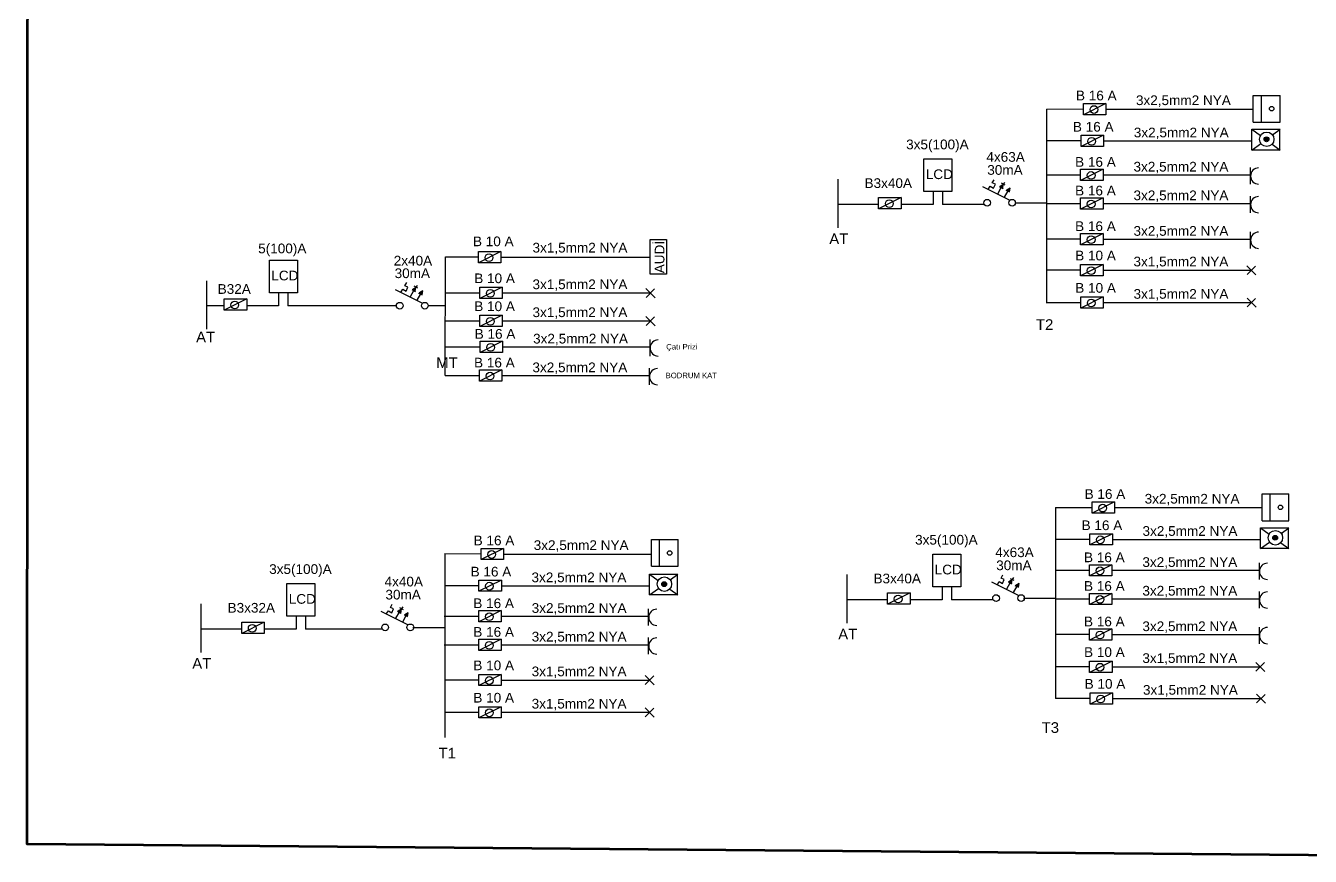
# Model space of a CAD drawing. Header units: millimetres. Extents: x -1335 to 33749, y 2338 to 5277.
# Drawn here: x 24575 to 26757, y 2372 to 3784 of the extents above; entities that cross this region are included whole.
import ezdxf

# ---------------------------------------------------------------- set-up
doc = ezdxf.new("R2010")
doc.units = ezdxf.units.MM
doc.layers.add('DUVAR', color=7, linetype='Continuous', lineweight=53)
doc.styles.get("Standard").update_dxf_attribs({"font": 'arial.ttf'})

# ---------------------------------------------------------------- blocks, each defined once
blk = doc.blocks.new('A$C134F7788')
for p, q in [((0, 6), (35.5, 6)), ((35.5, 0), (35.5, 11.6)), ((35.5, 11.6), (58.7, 11.6)), ((58.7, 11.6), (35.5, 0)), ((58.7, 0), (35.5, 0)), ((58.7, 11.6), (58.7, 0)), ((58.7, 5.8), (211.4, 5.8)), ((216.3, 0.9), (207, 10.3)), ((215.9, 10), (207.1, 1.2))]:
    blk.add_line(p, q)
blk.add_circle((46.4, 5.3), 4)
for s, p in [('B 10 A', (29.9, 15.9)), ('3x1,5mm2 NYA', (90, 9.7))]:
    blk.add_text(s, height=10).set_placement(p)
blk = doc.blocks.new('A$C7A7A527C')
blk.add_hatch(color=256).paths.add_polyline_path([(224.1, 11.2, 1), (229, 11.2, 1)])
for p, q in [((35.5, 15.4), (58.7, 15.4)), ((58.7, 15.4), (35.5, 3.8)), ((35.5, 3.8), (35.5, 15.4)), ((58.7, 15.4), (58.7, 3.8)), ((211.5, 21.5), (220.4, 15)), ((211.5, 0), (211.5, 21.5)), ((211.5, 21.5), (240.7, 21.5)), ((232.8, 15.7), (240.7, 21.5)), ((240.4, 0.2), (240.4, 21.1)), ((0, 9.8), (35.5, 9.8)), ((58.7, 3.8), (35.5, 3.8)), ((58.7, 9.6), (211.3, 9.6)), ((211.5, 0), (220.8, 6.8)), ((240.7, 0), (211.5, 0)), ((232.4, 6.1), (240.7, 0))]:
    blk.add_line(p, q)
for centre, radius in [((226.8, 11.2), 7.47), ((226.6, 11.2), 2.48), ((46.4, 9.1), 4)]:
    blk.add_circle(centre, radius)
for s, p in [('B 16 A', (27, 19.1)), ('3x2,5mm2 NYA', (89.8, 13.2))]:
    blk.add_text(s, height=10).set_placement(p)
blk = doc.blocks.new('A$C6FAE2FB7')
for p, q in [((35.5, 3.7), (35.5, 15.3)), ((35.5, 15.3), (58.7, 15.3)), ((58.7, 15.3), (35.5, 3.7)), ((58.7, 15.3), (58.7, 3.7)), ((210.7, 0), (210.7, 17.2)), ((0, 9.7), (35.5, 9.7)), ((58.7, 3.7), (35.5, 3.7)), ((58.7, 9.5), (210.7, 9.5))]:
    blk.add_line(p, q)
blk.add_circle((46.4, 9), 4)
blk.add_arc((219.1, 8.4), 8.37, 90, 270)
for s, p in [('B 16 A', (29.9, 17.9)), ('3x2,5mm2 NYA', (90.1, 13))]:
    blk.add_text(s, height=10).set_placement(p)

msp = doc.modelspace()

# ---------------------------------------------------------------- hatches: boundary and pattern name
for points in [[(26235.6, 3514.3), (26230, 3510.9), (26229, 3510.2), (26231.9, 3508.8), (26234.5, 3507.7), (26234.5, 3507.9)], [(26247.2, 3508.4), (26241.5, 3505), (26240.6, 3504.3), (26243.4, 3502.9), (26246, 3501.8), (26246, 3502)], [(25237.7, 3339.3), (25232.1, 3335.9), (25231.1, 3335.2), (25234, 3333.7), (25236.6, 3332.6), (25236.6, 3332.9)], [(25249.3, 3333.4), (25243.6, 3330), (25242.7, 3329.3), (25245.5, 3327.8), (25248.1, 3326.7), (25248.1, 3327)], [(26250.8, 2842.3), (26245.2, 2838.9), (26244.2, 2838.2), (26247.1, 2836.8), (26249.7, 2835.6), (26249.7, 2835.9)], [(26262.3, 2836.4), (26256.7, 2833), (26255.8, 2832.3), (26258.6, 2830.9), (26261.2, 2829.7), (26261.2, 2830)], [(25213.1, 2792.4), (25207.5, 2789), (25206.5, 2788.3), (25209.4, 2786.9), (25212, 2785.8), (25212, 2786)], [(25224.7, 2786.5), (25219, 2783.1), (25218.1, 2782.4), (25220.9, 2781), (25223.5, 2779.9), (25223.5, 2780.1)]]:
    msp.add_hatch(color=256).paths.add_polyline_path(points)

# ---------------------------------------------------------------- linework, layer by layer
for p, q in [((26371.7, 3633), (26371.7, 3652.1)), ((26371.7, 3652.1), (26409.9, 3652.1)), ((26409.9, 3652.1), (26371.7, 3633)), ((26409.9, 3652.1), (26409.9, 3633)), ((26660.3, 3620.5), (26660.3, 3665.9)), ((26660.3, 3665.9), (26705.8, 3665.9)), ((26674, 3620.5), (26674, 3665.9)), ((26705.8, 3620.5), (26705.8, 3665.9)), ((26309.1, 3642.7), (26308.8, 3314.1)), ((26309.1, 3642.7), (26371.7, 3642.9)), ((26409.9, 3633), (26371.7, 3633)), ((26409.9, 3642.5), (26660.2, 3642.5)), ((26660.3, 3620.5), (26705.8, 3620.5)), ((25954.9, 3441), (25954.9, 3523.2)), ((26216.8, 3517.3), (26219.8, 3522.6)), ((26222.1, 3514.7), (26216.8, 3517.3)), ((26219, 3508.3), (26222.1, 3514.7)), ((26235.6, 3514.3), (26230, 3510.9)), ((26238.9, 3513.2), (26232.5, 3516.4)), ((26234.5, 3507.9), (26235.6, 3514.3)), ((26235.7, 3514.2), (26238.4, 3518.5)), ((26023.8, 3473.1), (26023.8, 3492.2)), ((26062, 3492.2), (26023.8, 3473.1)), ((26023.8, 3492.2), (26062, 3492.2)), ((26062, 3492.2), (26062, 3473.1)), ((26246.3, 3487.6), (26200.9, 3510.3)), ((26210.4, 3506.8), (26213.4, 3511.7)), ((26213.4, 3511.7), (26219, 3508.3)), ((26226.2, 3498.8), (26232.2, 3509.4)), ((26230, 3510.9), (26229, 3510.2)), ((26231.9, 3508.8), (26229, 3510.2)), ((26231.9, 3508.8), (26234.5, 3507.7)), ((26234.5, 3507.9), (26234.5, 3507.7)), ((26237.7, 3492.9), (26243.8, 3503.5)), ((26241.5, 3505), (26240.6, 3504.3)), ((26243.4, 3502.9), (26240.6, 3504.3)), ((26247.2, 3508.4), (26241.5, 3505)), ((26243.4, 3502.9), (26246, 3501.8)), ((26246, 3502), (26247.2, 3508.4)), ((26246, 3502), (26246, 3501.8)), ((26024.3, 3480.5), (25954.9, 3480.5)), ((26062, 3473.1), (26023.8, 3473.1)), ((26116.3, 3480.5), (26062, 3480.5)), ((26203.1, 3480.5), (26132.2, 3480.5)), ((26309.2, 3482.8), (26254.9, 3482.8)), ((25287.4, 3189.7), (25287.6, 3391.2)), ((25287.6, 3391.2), (25343, 3391.2)), ((25343.9, 3381.3), (25343.9, 3400.5)), ((25382.1, 3400.5), (25343.9, 3381.3)), ((25343.9, 3400.5), (25382.1, 3400.5)), ((25382.1, 3400.5), (25382.1, 3381.3)), ((25382.1, 3390.9), (25635.5, 3390.9)), ((25382.1, 3381.3), (25343.9, 3381.3)), ((24882.4, 3268.7), (24882.4, 3350.9)), ((25218.9, 3342.3), (25221.9, 3347.6)), ((25224.1, 3339.6), (25218.9, 3342.3)), ((25221.1, 3333.2), (25224.1, 3339.6)), ((25241, 3338.1), (25234.6, 3341.3)), ((25237.8, 3339.2), (25240.5, 3343.5)), ((25346, 3320.5), (25346, 3339.6)), ((25346, 3339.6), (25384.2, 3339.6)), ((25384.2, 3339.6), (25346, 3320.5)), ((25384.2, 3339.6), (25384.2, 3320.5)), ((24911.9, 3300.8), (24911.9, 3320)), ((24950.1, 3320), (24911.9, 3300.8)), ((24911.9, 3320), (24950.1, 3320)), ((24950.1, 3320), (24950.1, 3300.8)), ((25248.4, 3312.6), (25203, 3335.3)), ((25212.4, 3331.7), (25215.5, 3336.6)), ((25215.5, 3336.6), (25221.1, 3333.2)), ((25228.3, 3323.8), (25234.3, 3334.4)), ((25232.1, 3335.9), (25231.1, 3335.2)), ((25234, 3333.7), (25231.1, 3335.2)), ((25237.7, 3339.3), (25232.1, 3335.9)), ((25234, 3333.7), (25236.6, 3332.6)), ((25236.6, 3332.9), (25237.7, 3339.3)), ((25236.6, 3332.9), (25236.6, 3332.6)), ((25239.8, 3317.9), (25245.9, 3328.5)), ((25243.6, 3330), (25242.7, 3329.3)), ((25245.5, 3327.8), (25242.7, 3329.3)), ((25249.3, 3333.4), (25243.6, 3330)), ((25245.5, 3327.8), (25248.1, 3326.7)), ((25248.1, 3327), (25249.3, 3333.4)), ((25248.1, 3327), (25248.1, 3326.7)), ((25287.4, 3330.4), (25346, 3330.4)), ((25384.2, 3320.5), (25346, 3320.5)), ((25384.2, 3330), (25635.8, 3330)), ((25643.9, 3322), (25628.5, 3337.4)), ((25643.2, 3336.9), (25628.6, 3322.4)), ((24911.9, 3308.2), (24882.4, 3308.2)), ((24950.1, 3300.8), (24911.9, 3300.8)), ((25004.3, 3308.2), (24950.1, 3308.2)), ((25204.4, 3308.2), (25020.2, 3308.2)), ((25287.5, 3308.2), (25258.4, 3308.2)), ((25287.4, 3282.9), (25346, 3282.9)), ((25346, 3272.9), (25346, 3292.1)), ((25346, 3292.1), (25384.2, 3292.1)), ((25384.2, 3292.1), (25346, 3272.9)), ((25384.2, 3292.1), (25384.2, 3272.9)), ((25384.2, 3282.5), (25635.8, 3282.5)), ((25643.9, 3274.4), (25628.5, 3289.8)), ((25643.2, 3289.4), (25628.6, 3274.8)), ((25384.2, 3272.9), (25346, 3272.9)), ((26386.4, 2955.5), (26386.4, 2974.7)), ((26386.4, 2974.7), (26424.6, 2974.7)), ((26424.6, 2974.7), (26386.4, 2955.5)), ((26424.6, 2974.7), (26424.6, 2955.5)), ((26675.3, 2942.8), (26675.3, 2988.3)), ((26675.3, 2988.3), (26720.8, 2988.3)), ((26689, 2942.8), (26689, 2988.3)), ((26720.8, 2942.8), (26720.8, 2988.3)), ((26324.3, 2965.5), (26324.4, 2640.6)), ((26324.3, 2965.5), (26386.4, 2965.5)), ((26424.6, 2955.5), (26386.4, 2955.5)), ((26424.6, 2965.1), (26675, 2965.1)), ((26675.3, 2942.8), (26720.8, 2942.8)), ((25637.7, 2865.4), (25637.7, 2910.8)), ((25637.7, 2910.8), (25683.2, 2910.8)), ((25651.4, 2865.4), (25651.4, 2910.8)), ((25683.2, 2865.4), (25683.2, 2910.8)), ((25286.6, 2887.4), (25286.6, 2574.5)), ((25286.6, 2887.4), (25348.4, 2886.6)), ((25348.4, 2876.7), (25348.4, 2895.8)), ((25348.4, 2895.8), (25386.6, 2895.8)), ((25386.6, 2895.8), (25348.4, 2876.7)), ((25386.6, 2895.8), (25386.6, 2876.7)), ((25386.6, 2886.2), (25636.9, 2886.2)), ((25386.6, 2876.7), (25348.4, 2876.7)), ((25637.7, 2865.4), (25683.2, 2865.4)), ((25970.1, 2768.9), (25970.1, 2851.2)), ((26261.5, 2815.6), (26216.1, 2838.3)), ((26225.5, 2834.7), (26228.6, 2839.6)), ((26228.6, 2839.6), (26234.2, 2836.2)), ((26231.9, 2845.3), (26235, 2850.6)), ((26237.2, 2842.7), (26231.9, 2845.3)), ((26234.2, 2836.2), (26237.2, 2842.7)), ((26241.4, 2826.8), (26247.4, 2837.4)), ((26245.2, 2838.9), (26244.2, 2838.2)), ((26247.1, 2836.8), (26244.2, 2838.2)), ((26250.8, 2842.3), (26245.2, 2838.9)), ((26254.1, 2841.1), (26247.6, 2844.3)), ((26249.7, 2835.9), (26250.8, 2842.3)), ((26250.9, 2842.2), (26253.5, 2846.5)), ((26039, 2801.1), (26039, 2820.2)), ((26077.2, 2820.2), (26039, 2801.1)), ((26039, 2820.2), (26077.2, 2820.2)), ((26077.2, 2820.2), (26077.2, 2801.1)), ((26247.1, 2836.8), (26249.7, 2835.6)), ((26249.7, 2835.9), (26249.7, 2835.6)), ((26252.9, 2820.9), (26258.9, 2831.5)), ((26256.7, 2833), (26255.8, 2832.3)), ((26258.6, 2830.9), (26255.8, 2832.3)), ((26262.3, 2836.4), (26256.7, 2833)), ((26258.6, 2830.9), (26261.2, 2829.7)), ((26261.2, 2830), (26262.3, 2836.4)), ((26261.2, 2830), (26261.2, 2829.7)), ((24872.7, 2719.1), (24872.7, 2801.3)), ((25194.3, 2795.5), (25197.3, 2800.8)), ((25199.5, 2792.8), (25194.3, 2795.5)), ((25216.4, 2791.3), (25210, 2794.5)), ((25213.2, 2792.3), (25215.9, 2796.6)), ((26039.5, 2808.4), (25970.1, 2808.4)), ((26077.2, 2801.1), (26039, 2801.1)), ((26131.5, 2808.4), (26077.2, 2808.4)), ((26218.3, 2808.4), (26147.4, 2808.4)), ((26324.3, 2810.8), (26270.1, 2810.8)), ((25223.8, 2765.7), (25178.4, 2788.4)), ((25187.8, 2784.9), (25190.9, 2789.8)), ((25190.9, 2789.8), (25196.5, 2786.4)), ((25196.5, 2786.4), (25199.5, 2792.8)), ((25203.7, 2777), (25209.7, 2787.5)), ((25207.5, 2789), (25206.5, 2788.3)), ((25209.4, 2786.9), (25206.5, 2788.3)), ((25213.1, 2792.4), (25207.5, 2789)), ((25209.4, 2786.9), (25212, 2785.8)), ((25212, 2786), (25213.1, 2792.4)), ((25212, 2786), (25212, 2785.8)), ((25215.2, 2771.1), (25221.3, 2781.6)), ((25219, 2783.1), (25218.1, 2782.4)), ((25220.9, 2781), (25218.1, 2782.4)), ((25224.7, 2786.5), (25219, 2783.1)), ((25220.9, 2781), (25223.5, 2779.9)), ((25223.5, 2780.1), (25224.7, 2786.5)), ((25223.5, 2780.1), (25223.5, 2779.9)), ((24942.1, 2758.6), (24872.7, 2758.6)), ((24941.6, 2751.2), (24941.6, 2770.3)), ((24979.8, 2770.3), (24941.6, 2751.2)), ((24941.6, 2770.3), (24979.8, 2770.3)), ((24979.8, 2751.2), (24941.6, 2751.2)), ((24979.8, 2770.3), (24979.8, 2751.2)), ((25034.1, 2758.6), (24979.8, 2758.6)), ((25180.7, 2758.6), (25050, 2758.6)), ((25286.6, 2760.9), (25232.4, 2760.9))]:
    msp.add_line(p, q)
at = {"ltscale": 20}
for p, q in [((26116.3, 3502.3), (26116.3, 3480.5)), ((26132.2, 3502.3), (26132.2, 3480.5)), ((25004.3, 3330), (25004.3, 3308.2)), ((25020.2, 3330), (25020.2, 3308.2)), ((26131.5, 2830.3), (26131.5, 2808.4)), ((26147.4, 2830.3), (26147.4, 2808.4)), ((25034.1, 2780.4), (25034.1, 2758.6)), ((25050, 2780.4), (25050, 2758.6))]:
    msp.add_line(p, q, dxfattribs=at)
for points in [[(26100.8, 3557.9), (26148.2, 3557.9), (26148.2, 3502.3), (26100.8, 3502.3)], [(24988.8, 3385.7), (25036.3, 3385.7), (25036.3, 3330), (24988.8, 3330)], [(26116, 2885.9), (26163.4, 2885.9), (26163.4, 2830.3), (26116, 2830.3)], [(25018.5, 2836.1), (25066, 2836.1), (25066, 2780.4), (25018.5, 2780.4)]]:
    msp.add_lwpolyline(points, close=True, dxfattribs=at)
msp.add_lwpolyline([(25635.7, 3420.9), (25663.2, 3420.9), (25663.2, 3362.1), (25635.7, 3362.1)], close=True)
for centre, radius in [((26389.6, 3641.8), 6.59), ((26691.4, 3643.2), 3.83), ((26041.8, 3481.9), 6.59), ((26208, 3483.4), 5.67), ((26250.6, 3483.4), 5.67), ((25361.8, 3390.1), 6.59), ((25363.9, 3329.3), 6.59), ((24929.8, 3309.6), 6.59), ((25210.1, 3308.4), 5.67), ((25252.7, 3308.4), 5.67), ((25363.9, 3281.7), 6.59), ((26404.3, 2964.3), 6.59), ((26706.4, 2965.6), 3.83), ((25366.3, 2885.5), 6.59), ((25668.8, 2888.1), 3.83), ((26056.9, 2809.9), 6.59), ((26223.2, 2811.4), 5.67), ((26265.8, 2811.4), 5.67), ((24959.5, 2760), 6.59), ((25185.5, 2761.6), 5.67), ((25228.1, 2761.6), 5.67)]:
    msp.add_circle(centre, radius)
at = {"layer": 'DUVAR'}
msp.add_lwpolyline([(24578.1, 5196.4), (24576.6, 2393.4), (27018, 2372.4), (27015.9, 5175.4), (24574.6, 5196.4)], dxfattribs=at)

# ---------------------------------------------------------------- block references
at = {"xscale": 1.64797257009644, "yscale": 1.64797257009644, "zscale": 1.64797257009644}
for name, p in [('A$C7A7A527C', (26309.3, 3572.8)), ('A$C6FAE2FB7', (26308.3, 3515)), ('A$C6FAE2FB7', (26308.3, 3466.3)), ('A$C6FAE2FB7', (26308.3, 3405.8)), ('A$C134F7788', (26308.4, 3359.2)), ('A$C134F7788', (26308.5, 3304.2)), ('A$C6FAE2FB7', (25288.2, 3222.7)), ('A$C6FAE2FB7', (25287.1, 3173.9)), ('A$C7A7A527C', (26324.1, 2895.4)), ('A$C6FAE2FB7', (26323.4, 2842.9)), ('A$C7A7A527C', (25286, 2816.6)), ('A$C6FAE2FB7', (26323.4, 2794.2)), ('A$C6FAE2FB7', (25285.8, 2764.8)), ('A$C6FAE2FB7', (26323.4, 2733.8)), ('A$C6FAE2FB7', (25285.8, 2716.1)), ('A$C134F7788', (26323.5, 2685.1)), ('A$C134F7788', (25285.9, 2662.5)), ('A$C134F7788', (26324.5, 2631.1)), ('A$C134F7788', (25285.9, 2607.6))]:
    msp.add_blockref(name, p, dxfattribs=at)

# ---------------------------------------------------------------- texts
for s, height, p in [('B 16 A', 16.48, (26359, 3657.4)), ('3x2,5mm2 NYA', 16.48, (26460.9, 3649.4)), ('3x5(100)A ', 16.48, (26070.5, 3574.3)), ('4x63A', 16.48, (26206.8, 3553)), ('LCD', 16.48, (26103.9, 3523.6)), ('30mA', 16.48, (26208.3, 3530.9)), ('B3x40A', 16.48, (25999.8, 3508.5)), ('AT', 18.13, (25939.9, 3413)), ('5(100)A', 16.48, (24969.6, 3397.5)), ('B 10 A', 16.48, (25334.5, 3409.5)), ('3x1,5mm2 NYA', 16.48, (25435.7, 3398.8)), ('2x40A', 16.48, (25199.9, 3376.7)), ('LCD', 16.48, (24991.9, 3351.4)), ('30mA', 16.48, (25201.4, 3355.3)), ('B 10 A', 16.48, (25336.7, 3346.7)), ('B32A', 16.48, (24900.8, 3328.5)), ('3x1,5mm2 NYA', 16.48, (25435.7, 3336.5)), ('B 10 A', 16.48, (25336.7, 3299.2)), ('3x1,5mm2 NYA', 16.48, (25435.7, 3289)), ('T2', 18.13, (26291, 3267.2)), ('AT', 18.13, (24864.1, 3246.1)), ('MT', 18.13, (25272.1, 3202.4)), ('B 16 A', 16.48, (26373.7, 2980)), ('3x2,5mm2 NYA', 16.48, (26475.7, 2972)), ('B 16 A', 16.48, (25335.7, 2901.1)), ('3x2,5mm2 NYA', 16.48, (25437.7, 2893.1)), ('3x5(100)A ', 16.48, (26085.7, 2902.3)), ('4x63A', 16.48, (26222, 2881)), ('3x5(100)A ', 16.48, (24988.3, 2852.4)), ('LCD', 16.48, (26119, 2851.6)), ('30mA', 16.48, (26223.5, 2858.8)), ('4x40A', 16.48, (25184.3, 2831.2)), ('B3x40A', 16.48, (26015, 2836.4)), ('LCD', 16.48, (25021.6, 2801.7)), ('30mA', 16.48, (25185.8, 2809)), ('B3x32A', 16.48, (24917.6, 2786.6)), ('AT', 18.13, (25955.1, 2741)), ('AT', 18.13, (24857.6, 2691.2)), ('T3', 18.13, (26300.7, 2582.2)), ('T1', 18.13, (25276.1, 2538.7))]:
    msp.add_text(s, height=height).set_placement(p)
msp.add_text('AUDİ', height=16.48, rotation=90).set_placement((25659.8, 3363.5))
at = {"attachment_point": 1}
for s, insert, char_height in [('Çatı Prizi', (25662.9, 3243.3), 9.38), ('{\\fArial|b0|i0|c238|p34;BODRUM KAT }', (25661.8, 3194.5), 9.377)]:
    msp.add_mtext_dynamic_manual_height_columns(s, width=819.837, gutter_width=24, heights=[0], dxfattribs=dict(at, insert=insert, char_height=char_height))

doc.saveas('drawing.dxf')
